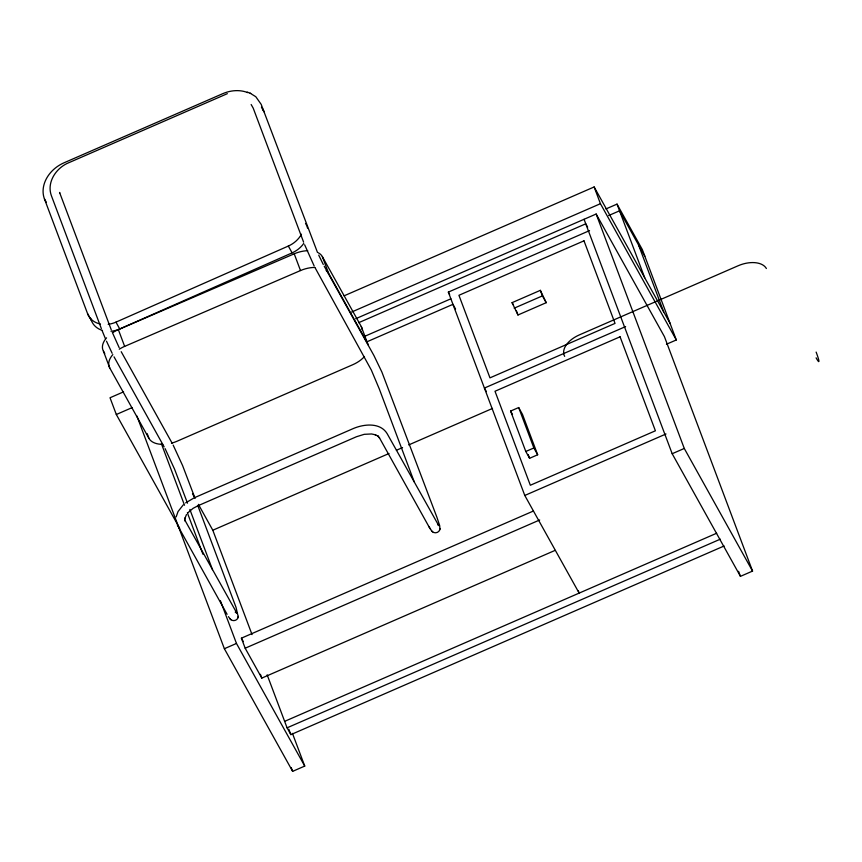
<?xml version="1.0" encoding="UTF-8"?>
<svg xmlns="http://www.w3.org/2000/svg" width="862" height="862" viewBox="0 0 862 862"><rect width="100%" height="100%" fill="white"/><g stroke="black" fill="none" stroke-linecap="round" stroke-linejoin="round"><path stroke-width="1.29" d="M176.171 516.866L178.035 511.565L183.218 504.916M230.52 619.336C232.708 621.696 237.309 620.683 238.041 617.461M238.214 616.739L236.005 607.268L197.937 505.94M432.239 531.498C434.426 533.858 439.027 532.856 439.76 529.624M439.932 528.902L439.663 525.529L436.894 517.211L381.909 372.115L373.925 355.51L324.209 266.196M237.944 617.86L238.311 616.352M439.663 530.022L440.029 528.525M186.472 514.549L184.737 518.902L184.856 518.03L185.061 521.047L184.867 520.131L237.039 613.475L235.218 612.117M187.808 512.847L193.056 508.354L197.958 505.757L356.491 436.722L364.217 434.329L371.544 433.963L375.713 434.857L375.002 434.577L378.159 436.247L377.502 435.666L379.582 438.036L379.118 437.239L429.276 527.296M185.642 502.88L194.381 497.74L353.183 428.597C363.839 424.018 380.099 422.197 387.103 433.575L438.758 525.637L437.939 524.839M108.17 324.317A23.533 19.018 -29.1 0 0 115.961 322.14L288.328 246.058A23.533 19.018 -29.1 0 0 301.474 234.195M110.972 331.234A23.533 19.018 -29.1 0 0 119.753 328.961L292.121 252.868A23.533 19.018 -29.1 0 0 303.747 243.461M227.352 93.667L68.454 162.864C56.127 167.939 46.451 182.388 51.408 195.739L101.35 328.594M123.578 391.854L110.024 397.759L116.316 414.503L179.749 528.438M344.078 295.838L594.144 186.957L670 323.207M116.316 414.503L132.328 407.532M351.599 312.055L600.437 203.701L676.304 339.962L666.445 344.25M605.932 208.938L617.02 204.111L642.309 249.538L676.304 339.962M355.715 318.724L596.159 214.024L664.44 336.654L752.558 571.086L740.447 576.355L672.177 453.724L584.059 219.293M358.646 322.7L585.751 223.808L587.647 227.212M608.647 215.554L619.541 210.813L644.83 256.229M578.208 590.621L579.156 593.11L524.786 495.467L448.348 292.099L589.543 230.617M364.604 336.363L450.869 298.802M366.684 341.902L452.949 304.34L455.567 309.049M512.103 302.637L540.345 290.343L546.217 302.691L517.976 314.996L512.103 302.637L513.375 304.911M514.183 308.176L542.424 295.882L546.217 302.691M625.618 326.579L484.412 388.062L486.383 391.596M198.389 504.345L212.806 530.227L389.021 453.498M396.412 450.276L402.576 447.593M408.728 444.911L492.525 408.426M510.606 411.066L518.676 407.554L522.469 414.363L537.662 454.78L529.591 458.293L525.798 451.483L510.606 411.066L512.502 414.471M525.798 451.483L533.869 447.971L537.662 454.78M524.786 495.467L665.992 433.985M555.085 550.387L261.811 678.092L245.174 648.213L241.403 638.171L533.449 511.004M224.368 648.72L236.468 643.451L304.739 766.081L292.638 771.35L224.368 648.72L136.886 415.969M672.177 453.724L684.277 448.455L752.558 571.086M245.174 648.213L539.687 519.98M284.643 721.354L716.667 533.233M267.155 674.827L287.078 727.819L720.32 539.17M287.078 727.819L290.871 734.629L724.112 545.991M112.976 332.463A23.533 13.77 -20.6 0 1 118.353 329.629L294.211 253.816A23.533 13.77 -20.6 0 1 307.723 250.691M119.268 349.218A23.533 13.77 -20.6 0 1 124.645 346.384L300.504 270.56A23.533 13.77 -20.6 0 1 314.942 267.425M250.142 93.204L255.809 96.727L261.197 104.388L317.464 252.394M247.222 92.094L250.691 93.398M428.802 526.477L431.862 531.121M228.408 616.61L230.143 618.959M431.431 530.723L432.681 531.929M229.723 618.55L230.962 619.756M251.154 104.517L253.202 108.116L303.607 242.157M429.621 527.9L430.127 528.783M448.348 292.099L449.652 294.459M261.445 107.222L263.977 111.769A31.204 25.213 -29.1 0 0 262.565 108.784M305.525 223.42L306.797 225.682A23.533 19.018 -29.1 0 1 307.486 228.085M318.153 252.706A23.533 13.77 -20.6 0 1 322.345 256.617L361.243 326.493L367.546 343.238A23.533 13.77 -20.6 0 1 368.236 344.897M322.345 256.617L328.648 273.373L367.546 343.238M288.328 246.058L292.121 252.868M115.961 322.14L119.753 328.961M247.782 92.633A31.204 25.213 -29.1 0 0 222.73 93.689L64.068 162.778A31.204 25.213 -29.1 0 0 44.436 198.896L46.332 202.301M172.217 443.337L121.208 351.696M192.495 493.754L194.467 497.288M114.032 356.836L164.146 446.861M44.436 198.896L87.59 313.703L91.383 320.524A23.533 19.018 -29.1 0 0 102.492 330.426M106.554 337.85A23.533 13.77 -20.6 0 0 103.44 351.179L104.744 353.528M103.44 351.179L109.733 367.923L148.964 438.413A23.533 13.77 -20.6 0 0 162.746 444.35M241.403 638.171L243.321 641.619M177.313 524.915L227.083 614.304M315.201 267.974L371.35 370.089L379.323 389.01L414.213 481.836M323.272 264.462L318.714 255.13M173.154 445.072L182.593 465.566L195.103 498.419M165.084 448.596L174.523 469.079L187.507 503.182M314.156 265.97L304.642 244.765M112.168 353.312L106.511 341.201M119.182 347.677L112.319 332.387M105.358 338.54L102.222 330.889M111.273 329.823L59.564 192.441L59.747 193.088M638.505 244.873L663.686 311.861M617.02 204.111L644.722 277.79M594.144 186.957L600.437 203.701M738.551 571.323L740.447 576.355M596.159 214.024L684.277 448.455M540.345 290.343L542.424 295.882M516.316 310.557L517.976 314.996M518.676 407.554L533.869 447.971M528.212 454.619L529.591 458.293M294.211 253.816L300.504 270.56M292.444 733.368L304.739 766.081M288.845 729.241L290.871 734.629M212.806 530.227L252.038 634.594M260.399 674.321L261.811 678.092M291.216 767.579L292.638 771.35M189.866 509.453L212.494 569.663M161.377 443.682L184.522 505.24M187.356 512.782L202.936 554.244M220.413 600.728L236.468 643.451M118.353 329.629L124.645 346.384M147.176 433.629L148.964 438.413M90.445 318.024L91.383 320.524M564.653 356.351A23.533 13.77 -20.6 0 1 579.436 334.865L738.098 265.776A23.533 13.77 -20.6 0 1 766.372 268.524M816.131 352.084A23.533 1.659 66.5 0 1 816.098 357.838M364.475 356.512A23.533 13.77 -20.6 0 1 352.763 364.723L177.238 441.15A23.533 13.77 -20.6 0 1 171.441 443.165M326.181 270.56A23.533 13.77 -20.6 0 1 328.648 273.373M109.733 367.923A23.533 13.77 -20.6 0 1 112.847 354.594M100.488 324.058A23.533 19.018 -29.1 0 1 87.59 313.703M361.243 326.493A23.533 13.77 -20.6 0 1 362.255 329.941M583.994 240.832L458.929 295.289L489.972 377.858L615.037 323.401L583.994 240.832M620.069 336.794L495.003 391.251L530.335 485.252L655.4 430.795L620.069 336.794"/></g></svg>
